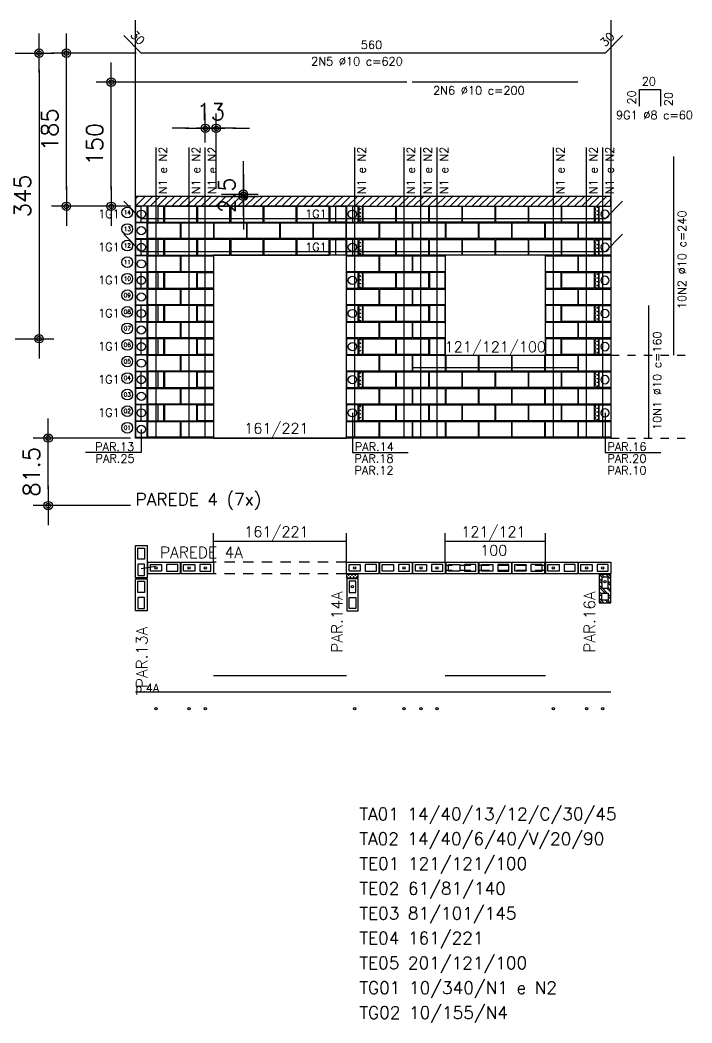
# Model space of a CAD drawing. Header units: metres. Extents: x -96 to 15, y -5 to 9.
# Drawn here: x -55.72 to -47.6, y -5.04 to 7.08 of the extents above; entities that cross this region are included whole.
import ezdxf
from ezdxf.enums import TextEntityAlignment as Align

# ---------------------------------------------------------------- set-up
doc = ezdxf.new("R2010")
doc.units = ezdxf.units.M
doc.header["$LTSCALE"] = 0.5
doc.header["$MEASUREMENT"] = 0
doc.header["$PDMODE"] = 34
doc.header["$PDSIZE"] = 0.1
doc.linetypes.add('CENTER', pattern=[2, 1.25, -0.25, 0.25, -0.25])
doc.linetypes.add('HIDDEN', pattern=[0.375, 0.25, -0.125])
doc.layers.get('0').update_dxf_attribs({"linetype": 'CONTINUOUS'})
doc.layers.get('DEFPOINTS').update_dxf_attribs({"linetype": 'CONTINUOUS'})
for name, color, linetype in [('ALV01', 2, 'CONTINUOUS'), ('ALV02', 3, 'CONTINUOUS'), ('AUX00', 7, 'CONTINUOUS'), ('AUX01', 1, 'CONTINUOUS'), ('AUX02', 1, 'CONTINUOUS'), ('B04', 6, 'CONTINUOUS'), ('B19', 3, 'CONTINUOUS'), ('B19C', 124, 'CONTINUOUS'), ('B34', 150, 'CONTINUOUS'), ('B39', 2, 'CONTINUOUS'), ('B39C', 5, 'CONTINUOUS'), ('BLOCO', 2, 'CONTINUOUS'), ('BLOCO39', 2, 'CONTINUOUS'), ('BP', 116, 'CONTINUOUS'), ('EIX01', 1, 'CENTER'), ('ESQ01', 5, 'CONTINUOUS'), ('ESQ02', 172, 'CONTINUOUS'), ('ESQ03', 180, 'CONTINUOUS'), ('ESQ04', 190, 'CONTINUOUS'), ('ESQ05', 194, 'CONTINUOUS'), ('ESQUADRIA', 5, 'HIDDEN'), ('FERRO', 4, 'CONTINUOUS'), ('FERRO_CANALETA', 4, 'CONTINUOUS'), ('FERRO_GROUTE', 4, 'CONTINUOUS'), ('G1', 6, 'CONTINUOUS'), ('GROUTE', 6, 'CONTINUOUS'), ('GROUTE01', 6, 'CONTINUOUS'), ('GROUTE02', 30, 'CONTINUOUS'), ('H04', 9, 'CONTINUOUS'), ('HATCH_LAJE', 254, 'CONTINUOUS'), ('TXP03', 3, 'CONTINUOUS'), ('TXT02', 2, 'CONTINUOUS'), ('TXT05', 4, 'CONTINUOUS'), ('VIG02', 3, 'CONTINUOUS')]:
    doc.layers.add(name, color=color, linetype=linetype)
doc.styles.add('ROMANS', font='romans.shx')
doc.styles.add('SIMPLEX', font='SIMPLEX')
doc.dimstyles.get("Standard").update_dxf_attribs({"dimscale": 0, "dimtxt": 0.2, "dimasz": 0.2, "dimexe": 0.18, "dimexo": 0.0625, "dimgap": 0.1, "dimtad": 1, "dimdec": 1, "dimlfac": 100, "dimrnd": 0.5, "dimzin": 13, "dimdsep": 46, "dimtxsty": 'ROMANS', "dimblk1": 'DE2', "dimblk2": 'DE2', "dimsah": 1, "dimcen": 0.1, "dimclrt": 3, "dimadec": 0, "dimazin": 0, "dimtfac": 1, "dimtix": 1, "dimtofl": 0, "dimtmove": 0, "dimatfit": 3, "dimldrblk": 'DE2', "dimfxl": 0, "dimtolj": 1, "dimtzin": 13, "dimarcsym": 0})

# ---------------------------------------------------------------- blocks, each defined once
blk = doc.blocks.new('BP')
at = {"layer": 'BP'}
blk.add_lwpolyline([(0, 0), (0.14, 0), (0.14, 0.19), (0, 0.19)], close=True, dxfattribs=at)
blk.add_circle((0.07, 0.095), 0.05, dxfattribs=at)
blk = doc.blocks.new('BE-14X04-VISTA')
at = {"layer": 'H04'}
h = blk.add_hatch(dxfattribs=at)
h.set_pattern_fill('CROSS', color=256, scale=0.090009, style=0)
h.set_pattern_definition([(360, (9.124238, 13.820944), (0.02250224, 0.02250224), [0.01125112, -0.03375336]), (90, (9.129863, 13.815318), (-0.02250224, 0.02250224), [0.01125112, -0.03375336])])
h.paths.add_polyline_path([(-0.04, 0), (0, 0), (0, 0.19), (-0.04, 0.19)])
at = {"layer": 'B04'}
blk.add_lwpolyline([(0, 0), (-0.04, 0), (-0.04, 0.19), (0, 0.19)], close=True, dxfattribs=at)
blk = doc.blocks.new('BLOCO39')
at = {"layer": 'B39'}
for points in [[(-510.907, 1501.173), (-510.907, 1501.313), (-511.297, 1501.313), (-511.297, 1501.173)], [(-511.132, 1501.203), (-511.132, 1501.283), (-511.267, 1501.283), (-511.267, 1501.203)], [(-511.072, 1501.203), (-511.072, 1501.283), (-510.937, 1501.283), (-510.937, 1501.203)]]:
    blk.add_lwpolyline(points, close=True, dxfattribs=at)
blk = doc.blocks.new('*U42')
at = {"layer": 'B04'}
h = blk.add_hatch(dxfattribs=at)
h.set_pattern_fill('CROSS', scale=0.08, angle=180, style=0)
h.set_pattern_definition([(1e-14, (-114.7, 93.75), (0.02, -0.02), [0.01, -0.03]), (270, (-114.695, 93.755), (-0.02, -0.02), [0.01, -0.03])])
h.paths.add_polyline_path([(0, 0), (0, 0.14), (0.04, 0.14), (0.04, 0)])
blk.add_lwpolyline([(0, 0), (0, 0.14), (0.04, 0.14), (0.04, 0)], close=True, dxfattribs=at)
blk = doc.blocks.new('A$C61812E44')
at = {"layer": 'B34'}
h = blk.add_hatch(dxfattribs=at)
h.set_pattern_fill('ANSI32', scale=0.15, angle=90, style=0)
h.set_pattern_definition([(135, (0.27042, -0.24834), (-0.039775, -0.039775), []), (135, (0.27042, -0.221826), (-0.039775, -0.039775), [])])
h.paths.add_polyline_path([(0, 0.34), (0, 0), (0.14, 0), (0.14, 0.34)])
h.paths.add_polyline_path([(0.03, 0.225), (0.03, 0.31), (0.11, 0.31), (0.11, 0.225)], flags=16)
h.paths.add_polyline_path([(0.03, 0.165), (0.11, 0.165), (0.11, 0.03), (0.03, 0.03)], flags=16)
for points in [[(0.14, 0.34), (0, 0.34), (0, 0), (0.14, 0)], [(0.11, 0.225), (0.03, 0.225), (0.03, 0.31), (0.11, 0.31)], [(0.11, 0.165), (0.03, 0.165), (0.03, 0.03), (0.11, 0.03)]]:
    blk.add_lwpolyline(points, close=True, dxfattribs=at)
blk = doc.blocks.new('DE2')
blk.add_line((-1.188, 0), (1.188, 0))
at = {"color": 2}
for radius in [0.256, 0.138]:
    blk.add_circle((0, 0), radius, dxfattribs=at)
blk = doc.blocks.new('*D44')
at = {"layer": 'DEFPOINTS', "color": 0}
for p in [(-55.377, 2.03), (-54.322, 2.03), (-54.322, 1.214)]:
    blk.add_point(p, dxfattribs=at)
at = {"layer": 'ESQ03', "color": 0, "lineweight": -2}
for p, q in [((-54.384, 2.03), (-55.557, 2.03)), ((-55.377, 1.414), (-55.377, 1.83)), ((-54.384, 1.214), (-55.557, 1.214))]:
    blk.add_line(p, q, dxfattribs=at)
at = {"layer": 'ESQ03', "color": 0, "lineweight": -2, "xscale": 0.2, "yscale": 0.2, "zscale": 0.2}
for p, rotation in [((-55.377, 2.03), 90), ((-55.377, 1.214), 270)]:
    blk.add_blockref('DE2', p, dxfattribs=dict(at, rotation=rotation))
at = {"layer": 'ESQ03', "color": 3, "insert": (-55.577, 1.622), "char_height": 0.2, "attachment_point": 5, "rotation": 90, "style": 'ROMANS'}
blk.add_mtext('\\A1;81.5', dxfattribs=at)
blk = doc.blocks.new('*D53')
at = {"layer": 'DEFPOINTS', "color": 0}
for p in [(-54.615, 6.33), (-50.982, 6.33), (-54.322, 4.83)]:
    blk.add_point(p, dxfattribs=at)
at = {"layer": 'ESQ03', "color": 0, "lineweight": -2}
for p, q in [((-51.044, 6.33), (-54.795, 6.33)), ((-54.615, 5.03), (-54.615, 6.13)), ((-54.384, 4.83), (-54.795, 4.83))]:
    blk.add_line(p, q, dxfattribs=at)
at = {"layer": 'ESQ03', "color": 0, "lineweight": -2, "xscale": 0.2, "yscale": 0.2, "zscale": 0.2}
for p, rotation in [((-54.615, 6.33), 90), ((-54.615, 4.83), 270)]:
    blk.add_blockref('DE2', p, dxfattribs=dict(at, rotation=rotation))
at = {"layer": 'ESQ03', "color": 3, "insert": (-54.815, 5.58), "char_height": 0.2, "attachment_point": 5, "rotation": 90, "style": 'ROMANS'}
blk.add_mtext('\\A1;150', dxfattribs=at)
blk = doc.blocks.new('*D54')
at = {"layer": 'DEFPOINTS', "color": 0}
for p in [(-55.157, 6.68), (-54.252, 6.68), (-54.322, 4.83)]:
    blk.add_point(p, dxfattribs=at)
at = {"layer": 'ESQ03', "color": 0, "lineweight": -2}
for p, q in [((-54.314, 6.68), (-55.337, 6.68)), ((-55.157, 5.03), (-55.157, 6.48)), ((-54.384, 4.83), (-55.337, 4.83))]:
    blk.add_line(p, q, dxfattribs=at)
at = {"layer": 'ESQ03', "color": 0, "lineweight": -2, "xscale": 0.2, "yscale": 0.2, "zscale": 0.2}
for p, rotation in [((-55.157, 6.68), 90), ((-55.157, 4.83), 270)]:
    blk.add_blockref('DE2', p, dxfattribs=dict(at, rotation=rotation))
at = {"layer": 'ESQ03', "color": 3, "insert": (-55.357, 5.755), "char_height": 0.2, "attachment_point": 5, "rotation": 90, "style": 'ROMANS'}
blk.add_mtext('\\A1;185', dxfattribs=at)
blk = doc.blocks.new('*D57')
at = {"layer": 'DEFPOINTS', "color": 0}
for p in [(-58.367, 6.68), (-58.322, 3.23), (-55.487, 3.23)]:
    blk.add_point(p, dxfattribs=at)
at = {"layer": 'ESQ03', "color": 0, "lineweight": -2}
for p, q in [((-58.304, 6.68), (-55.307, 6.68)), ((-55.487, 6.48), (-55.487, 3.43)), ((-58.259, 3.23), (-55.307, 3.23))]:
    blk.add_line(p, q, dxfattribs=at)
at = {"layer": 'ESQ03', "color": 0, "lineweight": -2, "xscale": 0.2, "yscale": 0.2, "zscale": 0.2}
for p, rotation in [((-55.487, 6.68), 90), ((-55.487, 3.23), 270)]:
    blk.add_blockref('DE2', p, dxfattribs=dict(at, rotation=rotation))
at = {"layer": 'ESQ03', "color": 3, "insert": (-55.687, 4.955), "char_height": 0.2, "attachment_point": 5, "rotation": 90, "style": 'ROMANS'}
blk.add_mtext('\\A1;345', dxfattribs=at)
blk = doc.blocks.new('*D60')
at = {"layer": 'DEFPOINTS', "color": 0}
for p in [(-53.347, 4.976), (-53.347, 4.95), (-53.019, 4.95)]:
    blk.add_point(p, dxfattribs=at)
at = {"layer": 'ESQ03', "color": 0, "lineweight": -2}
for p, q in [((-53.019, 5.176), (-53.019, 5.376)), ((-53.285, 4.976), (-52.839, 4.976)), ((-53.285, 4.95), (-52.839, 4.95)), ((-53.019, 4.75), (-53.019, 4.55))]:
    blk.add_line(p, q, dxfattribs=at)
at = {"layer": 'ESQ03', "color": 0, "lineweight": -2, "xscale": 0.2, "yscale": 0.2, "zscale": 0.2}
for p, rotation in [((-53.019, 4.976), 270), ((-53.019, 4.95), 90)]:
    blk.add_blockref('DE2', p, dxfattribs=dict(at, rotation=rotation))
at = {"layer": 'ESQ03', "color": 3, "insert": (-53.219, 4.963), "char_height": 0.2, "attachment_point": 5, "rotation": 90, "style": 'ROMANS'}
blk.add_mtext('\\A1;2.5', dxfattribs=at)
blk = doc.blocks.new('*D61')
at = {"layer": 'DEFPOINTS', "color": 0}
for p in [(-53.479, 5.772), (-53.479, 5.54), (-53.347, 4.976)]:
    blk.add_point(p, dxfattribs=at)
at = {"layer": 'ESQ03', "color": 0, "lineweight": -2}
for p, q in [((-53.479, 5.602), (-53.479, 5.952)), ((-53.347, 5.039), (-53.347, 5.952)), ((-53.679, 5.772), (-53.879, 5.772)), ((-53.147, 5.772), (-52.947, 5.772))]:
    blk.add_line(p, q, dxfattribs=at)
at = {"layer": 'ESQ03', "color": 0, "lineweight": -2, "xscale": 0.2, "yscale": 0.2, "zscale": 0.2}
blk.add_blockref('DE2', (-53.479, 5.772), dxfattribs=at)
at = {"layer": 'ESQ03', "color": 0, "lineweight": -2, "xscale": 0.2, "yscale": 0.2, "zscale": 0.2, "rotation": 180}
blk.add_blockref('DE2', (-53.347, 5.772), dxfattribs=at)
at = {"layer": 'ESQ03', "color": 3, "insert": (-53.413, 5.972), "char_height": 0.2, "attachment_point": 5, "style": 'ROMANS'}
blk.add_mtext('\\A1;13', dxfattribs=at)

msp = doc.modelspace()

# ---------------------------------------------------------------- hatches: boundary and pattern name
at = {"layer": 'HATCH_LAJE'}
h = msp.add_hatch(dxfattribs=at)
h.set_pattern_fill('ANSI31', color=256, scale=0.5, style=0)
h.set_pattern_definition([(45, (39175.237184, 37110.77264), (-0.044194173824, 0.044194173824), [])])
h.paths.add_polyline_path([(-48.5819, 4.9499), (-54.3218, 4.9499), (-54.3218, 4.8299), (-54.2518, 4.8299), (-54.2518, 4.8349), (-54.0518, 4.8349), (-54.0518, 4.8299), (-53.9818, 4.8299), (-51.9018, 4.8299), (-51.9018, 4.8349), (-51.7018, 4.8349), (-51.7018, 4.8299), (-51.6318, 4.8299), (-48.5819, 4.8299)])

# ---------------------------------------------------------------- linework, layer by layer
at = {"layer": 'ALV01'}
msp.add_line((-48.5819, -1.0391), (-54.3218, -1.0391), dxfattribs=at)
at = {"layer": 'AUX00'}
for centre in [(-54.4214, 4.7549), (-54.4214, 4.5549), (-54.4214, 4.3549), (-54.4214, 4.1549), (-54.4214, 3.9549), (-54.4214, 3.7549), (-54.4214, 3.5549), (-54.4214, 3.3549), (-54.4214, 3.1549), (-54.4214, 2.9549), (-54.4214, 2.7549), (-54.4214, 2.5549), (-54.4214, 2.3549), (-54.4214, 2.1549)]:
    msp.add_circle(centre, 0.065, dxfattribs=at)
at = {"layer": 'AUX01'}
for p, q in [((-53.3819, 0.5309), (-53.3819, 0.8809)), ((-51.7719, 0.5309), (-51.7719, 0.8809)), ((-50.5819, 0.5309), (-50.5819, 0.8809)), ((-49.3719, 0.5309), (-49.3719, 0.8809)), ((-51.7719, 0.7809), (-53.3819, 0.7809)), ((-49.3719, 0.7809), (-50.5819, 0.7809))]:
    msp.add_line(p, q, dxfattribs=at)
for points in [[(-51.7019, 2.3349), (-51.7019, 1.8541), (-51.0283, 1.8541)], [(-48.6519, 2.3349), (-48.6519, 1.8541), (-47.9783, 1.8541)], [(-54.2519, 2.1349), (-54.2519, 1.8541), (-54.9255, 1.8541)]]:
    msp.add_lwpolyline(points, dxfattribs=at)
at = {"layer": 'AUX02'}
msp.add_lwpolyline([(-48.5819, 7.0799), (-48.5819, 2.0299), (-54.3218, 2.0299), (-54.3218, 7.0799)], dxfattribs=at)
for points, elevation in [([(-51.7718, 4.2399), (-53.3818, 4.2399), (-53.3818, 2.0299), (-51.7718, 2.0299)], 5), ([(-49.3718, 4.2399), (-50.5818, 4.2399), (-50.5818, 3.0299), (-49.3718, 3.0299)], -3)]:
    msp.add_lwpolyline(points, close=True, dxfattribs=dict(at, elevation=elevation))
at = {"layer": 'B19'}
for points in [[(-53.9818, 4.0299), (-54.1718, 4.0299), (-54.1718, 3.8399), (-53.9818, 3.8399)], [(-53.5718, 4.0299), (-53.3818, 4.0299), (-53.3818, 3.8399), (-53.5718, 3.8399)], [(-53.9818, 3.6299), (-54.1718, 3.6299), (-54.1718, 3.4399), (-53.9818, 3.4399)], [(-53.5718, 3.6299), (-53.3818, 3.6299), (-53.3818, 3.4399), (-53.5718, 3.4399)], [(-53.9818, 3.2299), (-54.1718, 3.2299), (-54.1718, 3.0399), (-53.9818, 3.0399)], [(-53.5718, 3.2299), (-53.3818, 3.2299), (-53.3818, 3.0399), (-53.5718, 3.0399)], [(-53.9818, 2.8299), (-54.1718, 2.8299), (-54.1718, 2.6399), (-53.9818, 2.6399)], [(-53.5718, 2.8299), (-53.3818, 2.8299), (-53.3818, 2.6399), (-53.5718, 2.6399)], [(-53.9818, 2.4299), (-54.1718, 2.4299), (-54.1718, 2.2399), (-53.9818, 2.2399)], [(-53.5718, 2.4299), (-53.3818, 2.4299), (-53.3818, 2.2399), (-53.5718, 2.2399)]]:
    msp.add_lwpolyline(points, close=True, dxfattribs=at)
for points, elevation in [([(-50.5818, 4.0299), (-50.7718, 4.0299), (-50.7718, 3.8399), (-50.5818, 3.8399)], 5), ([(-49.1818, 4.0299), (-49.3718, 4.0299), (-49.3718, 3.8399), (-49.1818, 3.8399)], 4), ([(-50.5818, 3.6299), (-50.7718, 3.6299), (-50.7718, 3.4399), (-50.5818, 3.4399)], 5), ([(-49.1818, 3.6299), (-49.3718, 3.6299), (-49.3718, 3.4399), (-49.1818, 3.4399)], 4), ([(-50.5818, 3.2299), (-50.7718, 3.2299), (-50.7718, 3.0399), (-50.5818, 3.0399)], 5), ([(-49.1818, 3.2299), (-49.3718, 3.2299), (-49.3718, 3.0399), (-49.1818, 3.0399)], 4)]:
    msp.add_lwpolyline(points, close=True, dxfattribs=dict(at, elevation=elevation))
at = {"layer": 'B19C'}
for points in [[(-53.9818, 4.8299), (-54.1718, 4.8299), (-54.1718, 4.6399), (-53.9818, 4.6399)], [(-51.9718, 4.8299), (-51.7818, 4.8299), (-51.7818, 4.6399), (-51.9718, 4.6399)], [(-53.9818, 4.4299), (-54.1718, 4.4299), (-54.1718, 4.2399), (-53.9818, 4.2399)], [(-51.9718, 4.4299), (-51.7818, 4.4299), (-51.7818, 4.2399), (-51.9718, 4.2399)]]:
    msp.add_lwpolyline(points, close=True, dxfattribs=at)
at = {"layer": 'B39'}
for points in [[(-54.1718, 4.6299), (-53.7818, 4.6299), (-53.7818, 4.4399), (-54.1718, 4.4399)], [(-53.7718, 4.6299), (-53.3818, 4.6299), (-53.3818, 4.4399), (-53.7718, 4.4399)], [(-53.3718, 4.6299), (-52.9818, 4.6299), (-52.9818, 4.4399), (-53.3718, 4.4399)], [(-52.9718, 4.6299), (-52.5818, 4.6299), (-52.5818, 4.4399), (-52.9718, 4.4399)], [(-52.5718, 4.6299), (-52.1818, 4.6299), (-52.1818, 4.4399), (-52.5718, 4.4399)], [(-52.1718, 4.6299), (-51.7818, 4.6299), (-51.7818, 4.4399), (-52.1718, 4.4399)], [(-54.1718, 4.2299), (-53.7818, 4.2299), (-53.7818, 4.0399), (-54.1718, 4.0399)], [(-53.7718, 4.2299), (-53.3818, 4.2299), (-53.3818, 4.0399), (-53.7718, 4.0399)], [(-53.5818, 4.0299), (-53.9718, 4.0299), (-53.9718, 3.8399), (-53.5818, 3.8399)], [(-54.1718, 3.8299), (-53.7818, 3.8299), (-53.7818, 3.6399), (-54.1718, 3.6399)], [(-53.7718, 3.8299), (-53.3818, 3.8299), (-53.3818, 3.6399), (-53.7718, 3.6399)], [(-53.5818, 3.6299), (-53.9718, 3.6299), (-53.9718, 3.4399), (-53.5818, 3.4399)], [(-54.1718, 3.4299), (-53.7818, 3.4299), (-53.7818, 3.2399), (-54.1718, 3.2399)], [(-53.7718, 3.4299), (-53.3818, 3.4299), (-53.3818, 3.2399), (-53.7718, 3.2399)], [(-53.5818, 3.2299), (-53.9718, 3.2299), (-53.9718, 3.0399), (-53.5818, 3.0399)], [(-54.1718, 3.0299), (-53.7818, 3.0299), (-53.7818, 2.8399), (-54.1718, 2.8399)], [(-53.7718, 3.0299), (-53.3818, 3.0299), (-53.3818, 2.8399), (-53.7718, 2.8399)], [(-53.5818, 2.8299), (-53.9718, 2.8299), (-53.9718, 2.6399), (-53.5818, 2.6399)], [(-54.1718, 2.6299), (-53.7818, 2.6299), (-53.7818, 2.4399), (-54.1718, 2.4399)], [(-53.7718, 2.6299), (-53.3818, 2.6299), (-53.3818, 2.4399), (-53.7718, 2.4399)], [(-53.5818, 2.4299), (-53.9718, 2.4299), (-53.9718, 2.2399), (-53.5818, 2.2399)], [(-54.1718, 2.2299), (-53.7818, 2.2299), (-53.7818, 2.0399), (-54.1718, 2.0399)], [(-53.7718, 2.2299), (-53.3818, 2.2299), (-53.3818, 2.0399), (-53.7718, 2.0399)], [(-51.7718, 2.2299), (-51.3818, 2.2299), (-51.3818, 2.0399), (-51.7718, 2.0399)], [(-51.3718, 2.2299), (-50.9818, 2.2299), (-50.9818, 2.0399), (-51.3718, 2.0399)], [(-50.9718, 2.2299), (-50.5818, 2.2299), (-50.5818, 2.0399), (-50.9718, 2.0399)], [(-50.5718, 2.2299), (-50.1818, 2.2299), (-50.1818, 2.0399), (-50.5718, 2.0399)], [(-50.1718, 2.2299), (-49.7818, 2.2299), (-49.7818, 2.0399), (-50.1718, 2.0399)], [(-49.7718, 2.2299), (-49.3818, 2.2299), (-49.3818, 2.0399), (-49.7718, 2.0399)], [(-49.3718, 2.2299), (-48.9818, 2.2299), (-48.9818, 2.0399), (-49.3718, 2.0399)], [(-48.9718, 2.2299), (-48.5818, 2.2299), (-48.5818, 2.0399), (-48.9718, 2.0399)]]:
    msp.add_lwpolyline(points, close=True, dxfattribs=at)
for points, elevation in [([(-51.7718, 4.6299), (-51.3818, 4.6299), (-51.3818, 4.4399), (-51.7718, 4.4399)], 6), ([(-51.3718, 4.6299), (-50.9818, 4.6299), (-50.9818, 4.4399), (-51.3718, 4.4399)], 6), ([(-50.9718, 4.6299), (-50.5818, 4.6299), (-50.5818, 4.4399), (-50.9718, 4.4399)], 6), ([(-50.5718, 4.6299), (-50.1818, 4.6299), (-50.1818, 4.4399), (-50.5718, 4.4399)], 6), ([(-50.1718, 4.6299), (-49.7818, 4.6299), (-49.7818, 4.4399), (-50.1718, 4.4399)], 6), ([(-49.7718, 4.6299), (-49.3818, 4.6299), (-49.3818, 4.4399), (-49.7718, 4.4399)], 6), ([(-49.3718, 4.6299), (-48.9818, 4.6299), (-48.9818, 4.4399), (-49.3718, 4.4399)], 6), ([(-48.9718, 4.6299), (-48.5818, 4.6299), (-48.5818, 4.4399), (-48.9718, 4.4399)], 6), ([(-51.7718, 4.2299), (-51.3818, 4.2299), (-51.3818, 4.0399), (-51.7718, 4.0399)], 5), ([(-51.3718, 4.2299), (-50.9818, 4.2299), (-50.9818, 4.0399), (-51.3718, 4.0399)], 5), ([(-50.9718, 4.2299), (-50.5818, 4.2299), (-50.5818, 4.0399), (-50.9718, 4.0399)], 5), ([(-49.3718, 4.2299), (-48.9818, 4.2299), (-48.9818, 4.0399), (-49.3718, 4.0399)], 5), ([(-48.9718, 4.2299), (-48.5818, 4.2299), (-48.5818, 4.0399), (-48.9718, 4.0399)], 5), ([(-51.5718, 4.0299), (-51.1818, 4.0299), (-51.1818, 3.8399), (-51.5718, 3.8399)], 4), ([(-51.1718, 4.0299), (-50.7818, 4.0299), (-50.7818, 3.8399), (-51.1718, 3.8399)], 4), ([(-49.1718, 4.0299), (-48.7818, 4.0299), (-48.7818, 3.8399), (-49.1718, 3.8399)], 4), ([(-51.7718, 3.8299), (-51.3818, 3.8299), (-51.3818, 3.6399), (-51.7718, 3.6399)], 4), ([(-51.3718, 3.8299), (-50.9818, 3.8299), (-50.9818, 3.6399), (-51.3718, 3.6399)], 4), ([(-50.9718, 3.8299), (-50.5818, 3.8299), (-50.5818, 3.6399), (-50.9718, 3.6399)], 4), ([(-49.3718, 3.8299), (-48.9818, 3.8299), (-48.9818, 3.6399), (-49.3718, 3.6399)], 4), ([(-48.9718, 3.8299), (-48.5818, 3.8299), (-48.5818, 3.6399), (-48.9718, 3.6399)], 4), ([(-51.5718, 3.6299), (-51.1818, 3.6299), (-51.1818, 3.4399), (-51.5718, 3.4399)], 3), ([(-51.1718, 3.6299), (-50.7818, 3.6299), (-50.7818, 3.4399), (-51.1718, 3.4399)], 3), ([(-49.1718, 3.6299), (-48.7818, 3.6299), (-48.7818, 3.4399), (-49.1718, 3.4399)], 3), ([(-51.7718, 3.4299), (-51.3818, 3.4299), (-51.3818, 3.2399), (-51.7718, 3.2399)], 3), ([(-51.3718, 3.4299), (-50.9818, 3.4299), (-50.9818, 3.2399), (-51.3718, 3.2399)], 3), ([(-50.9718, 3.4299), (-50.5818, 3.4299), (-50.5818, 3.2399), (-50.9718, 3.2399)], 3), ([(-49.3718, 3.4299), (-48.9818, 3.4299), (-48.9818, 3.2399), (-49.3718, 3.2399)], 3), ([(-48.9718, 3.4299), (-48.5818, 3.4299), (-48.5818, 3.2399), (-48.9718, 3.2399)], 3), ([(-51.5718, 3.2299), (-51.1818, 3.2299), (-51.1818, 3.0399), (-51.5718, 3.0399)], 2), ([(-51.1718, 3.2299), (-50.7818, 3.2299), (-50.7818, 3.0399), (-51.1718, 3.0399)], 2), ([(-49.1718, 3.2299), (-48.7818, 3.2299), (-48.7818, 3.0399), (-49.1718, 3.0399)], 2), ([(-51.7718, 3.0299), (-51.3818, 3.0299), (-51.3818, 2.8399), (-51.7718, 2.8399)], 2), ([(-51.3718, 3.0299), (-50.9818, 3.0299), (-50.9818, 2.8399), (-51.3718, 2.8399)], 2), ([(-48.9718, 3.0299), (-48.5818, 3.0299), (-48.5818, 2.8399), (-48.9718, 2.8399)], 2), ([(-51.5718, 2.8299), (-51.1818, 2.8299), (-51.1818, 2.6399), (-51.5718, 2.6399)], 1), ([(-51.1718, 2.8299), (-50.7818, 2.8299), (-50.7818, 2.6399), (-51.1718, 2.6399)], 1), ([(-50.7718, 2.8299), (-50.3818, 2.8299), (-50.3818, 2.6399), (-50.7718, 2.6399)], 1), ([(-50.3718, 2.8299), (-49.9818, 2.8299), (-49.9818, 2.6399), (-50.3718, 2.6399)], 1), ([(-49.9718, 2.8299), (-49.5818, 2.8299), (-49.5818, 2.6399), (-49.9718, 2.6399)], 1), ([(-49.5718, 2.8299), (-49.1818, 2.8299), (-49.1818, 2.6399), (-49.5718, 2.6399)], 1), ([(-49.1718, 2.8299), (-48.7818, 2.8299), (-48.7818, 2.6399), (-49.1718, 2.6399)], 1), ([(-51.7718, 2.6299), (-51.3818, 2.6299), (-51.3818, 2.4399), (-51.7718, 2.4399)], 1), ([(-51.3718, 2.6299), (-50.9818, 2.6299), (-50.9818, 2.4399), (-51.3718, 2.4399)], 1), ([(-50.9718, 2.6299), (-50.5818, 2.6299), (-50.5818, 2.4399), (-50.9718, 2.4399)], 1), ([(-50.5718, 2.6299), (-50.1818, 2.6299), (-50.1818, 2.4399), (-50.5718, 2.4399)], 1), ([(-50.1718, 2.6299), (-49.7818, 2.6299), (-49.7818, 2.4399), (-50.1718, 2.4399)], 1), ([(-49.7718, 2.6299), (-49.3818, 2.6299), (-49.3818, 2.4399), (-49.7718, 2.4399)], 1), ([(-49.3718, 2.6299), (-48.9818, 2.6299), (-48.9818, 2.4399), (-49.3718, 2.4399)], 1), ([(-48.9718, 2.6299), (-48.5818, 2.6299), (-48.5818, 2.4399), (-48.9718, 2.4399)], 1), ([(-51.5718, 2.4299), (-51.1818, 2.4299), (-51.1818, 2.2399), (-51.5718, 2.2399)], 0), ([(-51.1718, 2.4299), (-50.7818, 2.4299), (-50.7818, 2.2399), (-51.1718, 2.2399)], 0), ([(-50.7718, 2.4299), (-50.3818, 2.4299), (-50.3818, 2.2399), (-50.7718, 2.2399)], 0), ([(-50.3718, 2.4299), (-49.9818, 2.4299), (-49.9818, 2.2399), (-50.3718, 2.2399)], 0), ([(-49.9718, 2.4299), (-49.5818, 2.4299), (-49.5818, 2.2399), (-49.9718, 2.2399)], 0), ([(-49.5718, 2.4299), (-49.1818, 2.4299), (-49.1818, 2.2399), (-49.5718, 2.2399)], 0), ([(-49.1718, 2.4299), (-48.7818, 2.4299), (-48.7818, 2.2399), (-49.1718, 2.2399)], 0)]:
    msp.add_lwpolyline(points, close=True, dxfattribs=dict(at, elevation=elevation))
at = {"layer": 'B39C'}
for points in [[(-53.5818, 4.8299), (-53.9718, 4.8299), (-53.9718, 4.6399), (-53.5818, 4.6399)], [(-53.1818, 4.8299), (-53.5718, 4.8299), (-53.5718, 4.6399), (-53.1818, 4.6399)], [(-52.7818, 4.8299), (-53.1718, 4.8299), (-53.1718, 4.6399), (-52.7818, 4.6399)], [(-52.3818, 4.8299), (-52.7718, 4.8299), (-52.7718, 4.6399), (-52.3818, 4.6399)], [(-51.9818, 4.8299), (-52.3718, 4.8299), (-52.3718, 4.6399), (-51.9818, 4.6399)], [(-53.5818, 4.4299), (-53.9718, 4.4299), (-53.9718, 4.2399), (-53.5818, 4.2399)], [(-53.1818, 4.4299), (-53.5718, 4.4299), (-53.5718, 4.2399), (-53.1818, 4.2399)], [(-52.7818, 4.4299), (-53.1718, 4.4299), (-53.1718, 4.2399), (-52.7818, 4.2399)], [(-52.3818, 4.4299), (-52.7718, 4.4299), (-52.7718, 4.2399), (-52.3818, 4.2399)], [(-51.9818, 4.4299), (-52.3718, 4.4299), (-52.3718, 4.2399), (-51.9818, 4.2399)]]:
    msp.add_lwpolyline(points, close=True, dxfattribs=at)
for points, elevation in [([(-51.5718, 4.8299), (-51.1818, 4.8299), (-51.1818, 4.6399), (-51.5718, 4.6399)], 6), ([(-51.1718, 4.8299), (-50.7818, 4.8299), (-50.7818, 4.6399), (-51.1718, 4.6399)], 6), ([(-50.7718, 4.8299), (-50.3818, 4.8299), (-50.3818, 4.6399), (-50.7718, 4.6399)], 6), ([(-50.3718, 4.8299), (-49.9818, 4.8299), (-49.9818, 4.6399), (-50.3718, 4.6399)], 6), ([(-49.9718, 4.8299), (-49.5818, 4.8299), (-49.5818, 4.6399), (-49.9718, 4.6399)], 6), ([(-49.5718, 4.8299), (-49.1818, 4.8299), (-49.1818, 4.6399), (-49.5718, 4.6399)], 6), ([(-49.1718, 4.8299), (-48.7818, 4.8299), (-48.7818, 4.6399), (-49.1718, 4.6399)], 6), ([(-51.5718, 4.4299), (-51.1818, 4.4299), (-51.1818, 4.2399), (-51.5718, 4.2399)], 5), ([(-51.1718, 4.4299), (-50.7818, 4.4299), (-50.7818, 4.2399), (-51.1718, 4.2399)], 5), ([(-50.7718, 4.4299), (-50.3818, 4.4299), (-50.3818, 4.2399), (-50.7718, 4.2399)], 5), ([(-50.3718, 4.4299), (-49.9818, 4.4299), (-49.9818, 4.2399), (-50.3718, 4.2399)], 5), ([(-49.9718, 4.4299), (-49.5818, 4.4299), (-49.5818, 4.2399), (-49.9718, 4.2399)], 5), ([(-49.5718, 4.4299), (-49.1818, 4.4299), (-49.1818, 4.2399), (-49.5718, 4.2399)], 5), ([(-49.1718, 4.4299), (-48.7818, 4.4299), (-48.7818, 4.2399), (-49.1718, 4.2399)], 5), ([(-50.9718, 3.0299), (-50.5818, 3.0299), (-50.5818, 2.8399), (-50.9718, 2.8399)], 2), ([(-50.5718, 3.0299), (-50.1818, 3.0299), (-50.1818, 2.8399), (-50.5718, 2.8399)], 2), ([(-50.1718, 3.0299), (-49.7818, 3.0299), (-49.7818, 2.8399), (-50.1718, 2.8399)], 2), ([(-49.7718, 3.0299), (-49.3818, 3.0299), (-49.3818, 2.8399), (-49.7718, 2.8399)], 2), ([(-49.3718, 3.0299), (-48.9818, 3.0299), (-48.9818, 2.8399), (-49.3718, 2.8399)], 2)]:
    msp.add_lwpolyline(points, close=True, dxfattribs=dict(at, elevation=elevation))
at = {"layer": 'EIX01', "linetype": 'HIDDEN', "ltscale": 0.5}
for p, q in [((-48.5819, 3.0299), (-47.6219, 3.0299)), ((-48.5819, 2.0299), (-47.6219, 2.0299))]:
    msp.add_line(p, q, dxfattribs=at)
at = {"layer": 'ESQ01'}
msp.add_line((-50.5819, -0.8392), (-49.3719, -0.8392), dxfattribs=at)
at = {"layer": 'ESQ04'}
msp.add_line((-53.3818, -0.8392), (-51.7719, -0.8392), dxfattribs=at)
at = {"layer": 'ESQUADRIA'}
for p, q in [((-51.7719, 0.5309), (-53.3818, 0.5309)), ((-50.5819, 0.5309), (-50.5819, 0.3909)), ((-49.3719, 0.4909), (-50.5819, 0.4909)), ((-49.3719, 0.5309), (-49.3719, 0.3909)), ((-51.7719, 0.3909), (-53.3818, 0.3909)), ((-49.3719, 0.4309), (-50.5819, 0.4309))]:
    msp.add_line(p, q, dxfattribs=at)
at = {"layer": 'FERRO'}
msp.add_line((-54.2553, 0.4558), (-54.0762, 0.482), dxfattribs=at)
msp.add_lwpolyline([(-48.2337, 6.0399), (-48.2337, 6.2399), (-47.9837, 6.2399), (-47.9837, 6.0399)], dxfattribs=at)
at = {"layer": 'FERRO_CANALETA'}
for points in [[(-48.4397, 6.892), (-48.6518, 6.6799), (-54.2518, 6.6799), (-54.464, 6.892)], [(-48.9818, 6.3299), (-50.9818, 6.3299)], [(-48.4397, 4.892), (-48.6518, 4.6799), (-54.2518, 4.6799), (-54.464, 4.892)]]:
    msp.add_lwpolyline(points, dxfattribs=at)
for points, elevation in [([(-48.4397, 4.492), (-48.6518, 4.2799), (-54.2518, 4.2799), (-54.464, 4.492)], -1), ([(-48.9718, 2.8799), (-50.9818, 2.8799)], -4)]:
    msp.add_lwpolyline(points, dxfattribs=dict(at, elevation=elevation))
at = {"layer": 'FERRO_GROUTE'}
for p, q in [((-54.0743, 2.0299), (-54.0743, 5.5399)), ((-53.6743, 2.0299), (-53.6743, 5.5399)), ((-53.4793, 2.0299), (-53.4793, 5.5399)), ((-51.6743, 2.0299), (-51.6743, 5.5399)), ((-51.0793, 2.0299), (-51.0793, 5.5399)), ((-50.8743, 2.0299), (-50.8743, 5.5399)), ((-50.6793, 2.0299), (-50.6793, 5.5399)), ((-49.2743, 2.0299), (-49.2743, 5.5399)), ((-48.8743, 2.0299), (-48.8743, 5.5399)), ((-48.6793, 2.0299), (-48.6793, 5.5399)), ((-47.8219, 3.0299), (-47.8219, 5.4299)), ((-48.1219, 2.0299), (-48.1219, 3.6299))]:
    msp.add_line(p, q, dxfattribs=at)
at = {"layer": 'G1'}
for points in [[(-54.2518, 4.6349), (-54.2518, 4.8349), (-54.0518, 4.8349), (-54.0518, 4.6349)], [(-54.2518, 4.2349), (-54.2518, 4.4349), (-54.0518, 4.4349), (-54.0518, 4.2349)], [(-54.2518, 3.8349), (-54.2518, 4.0349), (-54.0518, 4.0349), (-54.0518, 3.8349)], [(-54.2518, 3.4349), (-54.2518, 3.6349), (-54.0518, 3.6349), (-54.0518, 3.4349)], [(-54.2518, 3.0349), (-54.2518, 3.2349), (-54.0518, 3.2349), (-54.0518, 3.0349)], [(-54.2518, 2.6349), (-54.2518, 2.8349), (-54.0518, 2.8349), (-54.0518, 2.6349)], [(-54.2518, 2.2349), (-54.2518, 2.4349), (-54.0518, 2.4349), (-54.0518, 2.2349)]]:
    msp.add_lwpolyline(points, dxfattribs=at)
for points, elevation in [([(-51.9018, 4.6349), (-51.9018, 4.8349), (-51.7018, 4.8349), (-51.7018, 4.6349)], 6), ([(-51.9018, 4.2349), (-51.9018, 4.4349), (-51.7018, 4.4349), (-51.7018, 4.2349)], 5)]:
    msp.add_lwpolyline(points, dxfattribs=dict(at, elevation=elevation))
at = {"layer": 'GROUTE'}
for centre in [(-54.0743, 0.4609), (-53.6743, 0.4609), (-53.4793, 0.4609), (-51.6744, 0.4609), (-51.0794, 0.4609), (-50.8744, 0.4609), (-50.6794, 0.4609), (-49.2744, 0.4609), (-48.8744, 0.4609), (-48.6794, 0.4609), (-51.7019, 0.2334), (-48.6519, 0.2965)]:
    msp.add_circle(centre, 0.014, dxfattribs=at)
at = {"layer": 'GROUTE01'}
for centre in [(-54.0743, -1.2391), (-53.6743, -1.2391), (-53.4793, -1.2391), (-51.6744, -1.2391), (-51.0794, -1.2391), (-50.8744, -1.2391), (-50.6794, -1.2391), (-49.2744, -1.2391), (-48.8744, -1.2391), (-48.6794, -1.2391)]:
    msp.add_circle(centre, 0.014, dxfattribs=at)
at = {"layer": 'VIG02'}
msp.add_lwpolyline([(-48.5819, 4.9499), (-54.3218, 4.9499), (-54.3218, 4.8299), (-54.2518, 4.8299), (-54.2518, 4.8349), (-54.0518, 4.8349), (-54.0518, 4.8299), (-53.9818, 4.8299), (-51.9018, 4.8299), (-51.9018, 4.8349), (-51.7018, 4.8349), (-51.7018, 4.8299), (-51.6318, 4.8299), (-48.5819, 4.8299)], close=True, dxfattribs=at)

# ---------------------------------------------------------------- block references
at = {"layer": 'B04'}
for p in [(-51.5818, 4.6399, 6), (-48.7318, 4.6399, 6), (-51.5818, 4.2399, 5), (-48.7318, 4.2399, 5), (-51.5818, 3.8399, 4), (-48.7318, 3.8399, 4), (-51.5818, 3.4399, 3), (-48.7318, 3.4399, 3), (-51.5818, 3.0399, 2), (-48.7318, 3.0399, 2), (-51.5818, 2.6399, 1), (-48.7318, 2.6399, 1), (-51.5818, 2.2399, 0), (-48.7318, 2.2399, 0)]:
    msp.add_blockref('BE-14X04-VISTA', p, dxfattribs=at)
at = {"layer": 'B04', "xscale": -1, "rotation": 89.99999999999993}
msp.add_blockref('*U42', (-51.6319, 0.3809), dxfattribs=at)
at = {"layer": 'BLOCO', "rotation": 180}
msp.add_blockref('A$C61812E44', (-48.5819, 0.3809), dxfattribs=at)
at = {"layer": 'BLOCO39', "xscale": -1}
for p, rotation in [((1446.9909, -510.5662), 89.99999999999993), ((457.1252, 1501.7036), 180), ((457.5252, 1501.7036), 180), ((459.5251, 1501.7036), 180), ((459.9251, 1501.7036), 180), ((460.3251, 1501.7036), 180), ((460.7251, 1501.7036), 180), ((461.1251, 1501.7036), 180), ((461.5251, 1501.7036), 180), ((461.9251, 1501.7036), 180), ((462.3251, 1501.7036), 180), ((1446.9909, -510.9662), 89.99999999999993)]:
    msp.add_blockref('BLOCO39', p, dxfattribs=dict(at, rotation=rotation))
at = {"layer": 'BLOCO39', "rotation": 269.9999999999544}
msp.add_blockref('BLOCO39', (-1552.9446, -510.9662), dxfattribs=at)
at = {"layer": 'TXT02'}
for p in [(-54.3218, 4.6399), (-51.7718, 4.6399, 6), (-54.3218, 4.4399), (-54.3218, 4.2399), (-51.7718, 4.2399, 5), (-54.3218, 4.0399), (-54.3218, 3.8399), (-51.7718, 3.8399, 4), (-54.3218, 3.6399), (-54.3218, 3.4399), (-51.7718, 3.4399, 3), (-54.3218, 3.2399), (-54.3218, 3.0399), (-51.7718, 3.0399, 2), (-54.3218, 2.8399), (-54.3218, 2.6399), (-51.7718, 2.6399, 1), (-54.3218, 2.4399), (-54.3218, 2.2399), (-51.7718, 2.2399, 0), (-54.3218, 2.0399)]:
    msp.add_blockref('BP', p, dxfattribs=at)
at = {"layer": 'TXT02', "xscale": -1}
for p in [(-48.5818, 4.6399, 6), (-48.5818, 4.2399, 5), (-48.5818, 3.8399, 4), (-48.5818, 3.4399, 3), (-48.5818, 3.0399, 2), (-48.5818, 2.6399, 1), (-48.5818, 2.2399, 0)]:
    msp.add_blockref('BP', p, dxfattribs=at)

# ---------------------------------------------------------------- texts
at = {"layer": 'ALV01', "style": 'SIMPLEX'}
msp.add_text('TA01 14/40/13/12/C/30/45', height=0.15, dxfattribs=at).set_placement((-51.6173, -2.5859))
at = {"layer": 'ALV02', "style": 'SIMPLEX'}
msp.add_text('TA02 14/40/6/40/V/20/90', height=0.15, dxfattribs=at).set_placement((-51.6173, -2.8859))
at = {"layer": 'AUX00', "color": 2, "style": 'ROMANS'}
for s, p in [('14', (-54.4636, 4.7311)), ('13', (-54.4636, 4.5311)), ('12', (-54.4636, 4.3311)), ('11', (-54.4636, 4.1311)), ('10', (-54.4636, 3.9311)), ('09', (-54.4636, 3.7311)), ('08', (-54.4636, 3.5311)), ('07', (-54.4636, 3.3311)), ('06', (-54.4636, 3.1311)), ('05', (-54.4636, 2.9311)), ('04', (-54.4636, 2.7311)), ('03', (-54.4636, 2.5311)), ('02', (-54.4636, 2.3311)), ('01', (-54.4636, 2.1311))]:
    msp.add_text(s, height=0.05, rotation=360, dxfattribs=at).set_placement(p)
at = {"layer": 'ESQ01', "style": 'SIMPLEX'}
msp.add_text('TE01 121/121/100', height=0.15, dxfattribs=at).set_placement((-51.6173, -3.1859))
at = {"layer": 'ESQ02', "style": 'SIMPLEX'}
msp.add_text('TE02 61/81/140', height=0.15, dxfattribs=at).set_placement((-51.6173, -3.4859))
at = {"layer": 'ESQ03', "style": 'SIMPLEX'}
msp.add_text('TE03 81/101/145', height=0.15, dxfattribs=at).set_placement((-51.6173, -3.7859))
at = {"layer": 'ESQ04', "style": 'SIMPLEX'}
msp.add_text('TE04 161/221', height=0.15, dxfattribs=at).set_placement((-51.6173, -4.0859))
at = {"layer": 'ESQ05', "style": 'SIMPLEX'}
msp.add_text('TE05 201/121/100', height=0.15, dxfattribs=at).set_placement((-51.6173, -4.3859))
at = {"layer": 'GROUTE01', "style": 'SIMPLEX'}
msp.add_text('TG01 10/340/N1 e N2', height=0.15, dxfattribs=at).set_placement((-51.6173, -4.6859))
at = {"layer": 'GROUTE02', "style": 'SIMPLEX'}
msp.add_text('TG02 10/155/N4', height=0.15, dxfattribs=at).set_placement((-51.6173, -4.9859))
at = {"layer": 'TXP03', "style": 'SIMPLEX'}
for s, rotation, p in [('PAREDE 4A', 0, (-54.0252, 0.5809)), ('PAR.14A', 90, (-51.8219, -0.5629)), ('PAR.16A', 90, (-48.7719, -0.5629)), ('PAR.13A', 90, (-54.1787, -0.9911))]:
    msp.add_text(s, height=0.135, rotation=rotation, dxfattribs=at).set_placement(p)
at = {"layer": 'TXT02', "style": 'ROMANS'}
for s, rotation, p in [('30', 315, (-54.3919, 6.8919)), ('30', 44.47437, (-48.6505, 6.7514)), ('20', 90, (-48.2795, 6.0597)), ('20', 90, (-47.8354, 6.0397)), ('N1 e N2', 90, (-53.942, 4.9763)), ('N1 e N2', 90, (-53.542, 4.9763)), ('N1 e N2', 90, (-53.347, 4.9763)), ('N1 e N2', 90, (-51.5421, 4.9763)), ('N1 e N2', 90, (-50.9471, 4.9763)), ('N1 e N2', 90, (-50.7421, 4.9763)), ('N1 e N2', 90, (-50.5471, 4.9763)), ('N1 e N2', 90, (-49.1421, 4.9763)), ('N1 e N2', 90, (-48.7421, 4.9763)), ('N1 e N2', 90, (-48.5471, 4.9763)), ('10N2 %%C10 c=240', 90, (-47.6719, 3.5875)), ('10N1 %%C10 c=160', 90, (-47.9719, 2.1276)), ('PAR.13', 0.00001, (-54.8092, 1.8755)), ('PAR.14', 359.99999, (-51.6732, 1.8755)), ('PAR.16', 359.99999, (-48.6232, 1.8755)), ('PAR.25', 0.00002, (-54.8044, 1.7327)), ('PAR.18', 359.99998, (-51.6779, 1.7327)), ('PAR.20', 359.99998, (-48.6232, 1.7327)), ('PAR.12', 359.99998, (-51.6779, 1.5898)), ('PAR.10', 359.99998, (-48.6232, 1.5898)), ('p.4A', 0, (-54.3218, -1.0391))]:
    msp.add_text(s, height=0.1, rotation=rotation, dxfattribs=at).set_placement(p)
at = {"layer": 'TXT02'}
for s, height, style, p in [('560', 0.1, 'ROMANS', (-51.6003, 6.7303)), ('2N5 %%C10 c=620', 0.1, 'ROMANS', (-52.2003, 6.5311)), ('20', 0.1, 'ROMANS', (-48.2079, 6.2898)), ('2N6 %%C10 c=200', 0.1, 'ROMANS', (-50.7277, 6.1796)), (' 9G1 %%C8 c=60', 0.1, 'ROMANS', (-48.5878, 5.882)), ('1G1', 0.1, 'ROMANS', (-54.7734, 4.6882)), ('1G1', 0.1, 'ROMANS', (-52.2734, 4.6882, 6)), ('1G1', 0.1, 'ROMANS', (-54.7734, 4.2882)), ('1G1', 0.1, 'ROMANS', (-52.2734, 4.2882, 5)), ('1G1', 0.1, 'ROMANS', (-54.7734, 3.8882)), ('1G1', 0.1, 'ROMANS', (-54.7734, 3.4882)), ('1G1', 0.1, 'ROMANS', (-54.7734, 3.0882)), ('1G1', 0.1, 'ROMANS', (-54.7734, 2.6882)), ('1G1', 0.1, 'ROMANS', (-54.7734, 2.2882)), ('161/221', 0.1275, 'SIMPLEX', (-53.0076, 2.0834, 5)), ('161/221', 0.1275, 'SIMPLEX', (-53.0077, 0.8344)), ('121/121', 0.1275, 'SIMPLEX', (-50.3875, 0.8344)), ('100', 0.1275, 'SIMPLEX', (-50.1598, 0.6104))]:
    msp.add_text(s, height=height, dxfattribs=dict(at, style=style)).set_placement(p)
at = {"layer": 'TXT02', "style": 'SIMPLEX'}
msp.add_text('121/121/100', height=0.1275, dxfattribs=at).set_placement((-49.9768, 3.0299, 2), align=Align.BOTTOM_CENTER)
at = {"layer": 'TXT05', "style": 'ROMANS'}
msp.add_text('PAREDE 4 (7x)', height=0.15, dxfattribs=at).set_placement((-54.3218, 1.2142))

# ---------------------------------------------------------------- dimensions: what is measured, and where the dimension line sits
at = {"layer": 'ESQ03'}
for base, p1, p2, picture, middle in [((-55.4866, 3.2299), (-58.3668, 6.6799), (-58.3218, 3.2299), '*D57', (-55.6866, 4.9549)), ((-55.1575, 6.6799), (-54.3218, 4.8299), (-54.2518, 6.6799), '*D54', (-55.3575, 5.7549)), ((-54.6152, 6.3299), (-54.3218, 4.8299), (-50.9818, 6.3299), '*D53', (-54.8152, 5.5799)), ((-53.0188, 4.9499), (-53.347, 4.9763), (-53.347, 4.9499), '*D60', (-53.2188, 4.9631)), ((-55.377, 2.0299), (-54.3218, 1.2142), (-54.3218, 2.0299), '*D44', (-55.577, 1.622))]:
    dim = msp.add_linear_dim(base=base, p1=p1, p2=p2, angle=90, dimstyle='Standard', override={"dimscale": 1}, dxfattribs=at)
    dim.commit()
    dim.dimension.update_dxf_attribs({"geometry": picture, "text_midpoint": middle})
dim = msp.add_linear_dim(base=(-53.4793, 5.7719), p1=(-53.347, 4.9763), p2=(-53.4793, 5.5399), dimstyle='Standard', override={"dimscale": 1}, dxfattribs=at)
dim.commit()
dim.dimension.update_dxf_attribs({"geometry": '*D61', "text_midpoint": (-53.4132, 5.9719)})

doc.saveas('drawing.dxf')
